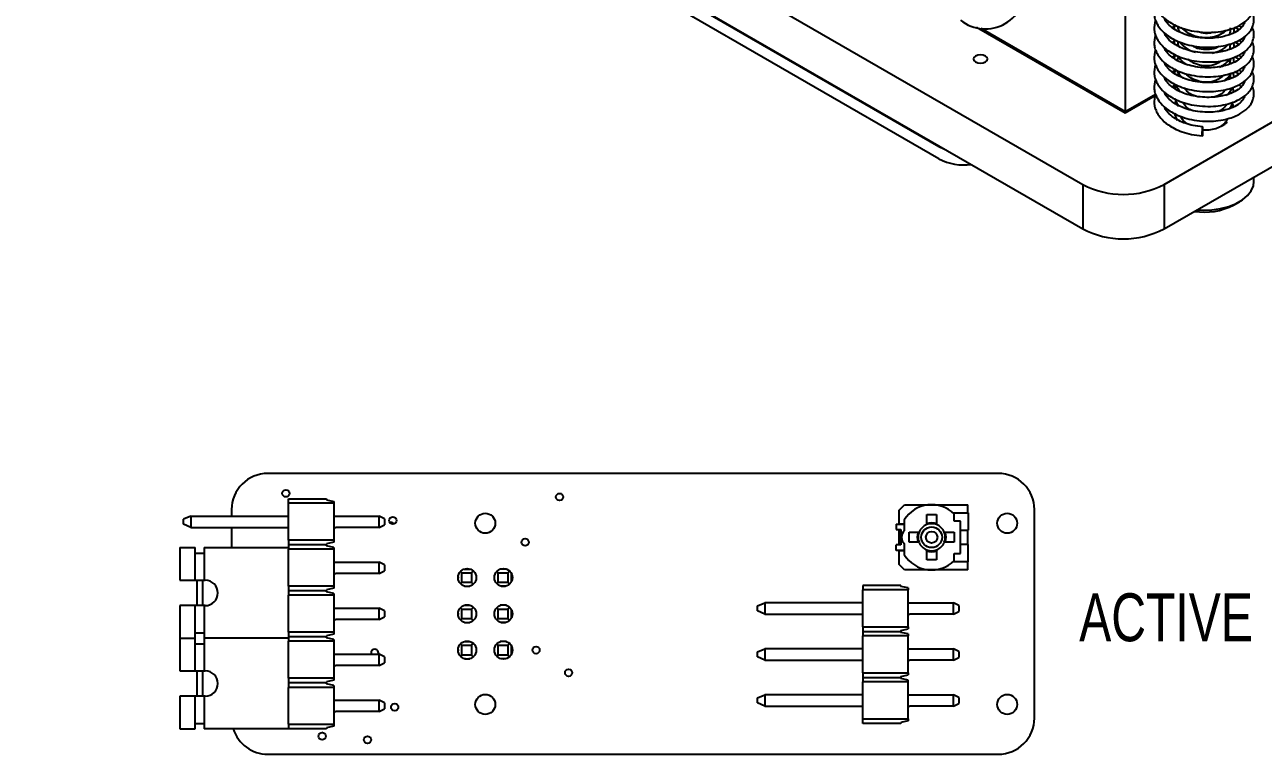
# Model space of a CAD drawing. Header units: millimetres. Extents: x 5 to 292, y 4 to 204.
# Drawn here: x 177.7 to 246, y 97.6 to 137.9 of the extents above; entities that cross this region are included whole.
import ezdxf

# ---------------------------------------------------------------- set-up
doc = ezdxf.new("R2010")
doc.units = ezdxf.units.MM
doc.layers.add('LAYER_1', color=179, linetype='Continuous')
doc.styles.add('SLDTEXTSTYLE0', font='TXT', dxfattribs={"width": 0.75})

msp = doc.modelspace()

# ---------------------------------------------------------------- linework, layer by layer
at = {"color": 7, "linetype": 'Continuous', "lineweight": 25}
for p, q in [((177.713, 162.778), (236.092, 129.077)), ((177.713, 160.329), (236.092, 126.627)), ((228.151, 131.152), (199.655, 147.603)), ((228.151, 130.499), (199.655, 146.949)), ((238.44, 141.684), (238.44, 133.11)), ((230.231, 137.767), (238.44, 133.028)), ((230.47, 137.711), (238.44, 133.11)), ((240.656, 137.323), (240.695, 137.377)), ((241.035, 137.738), (241.144, 137.822)), ((244.705, 137.857), (244.838, 137.742)), ((240.756, 137.322), (240.693, 137.27)), ((241.035, 136.922), (241.201, 137.049)), ((244.229, 136.826), (244.182, 136.528)), ((244.705, 137.04), (244.838, 136.925)), ((240.656, 136.506), (240.695, 136.56)), ((240.756, 136.506), (240.693, 136.454)), ((241.035, 136.105), (241.201, 136.233)), ((244.238, 135.928), (244.238, 136.022)), ((244.705, 136.224), (244.838, 136.109)), ((240.656, 135.69), (240.695, 135.744)), ((240.756, 135.689), (240.693, 135.637)), ((241.035, 135.289), (241.201, 135.416)), ((241.198, 135.413), (241.143, 135.198)), ((244.229, 135.928), (244.196, 135.716)), ((244.705, 135.407), (244.838, 135.292)), ((240.656, 134.873), (240.695, 134.927)), ((240.756, 134.873), (240.693, 134.821)), ((241.359, 135.076), (241.361, 135.193)), ((244.229, 135.03), (244.209, 134.904)), ((244.238, 135.029), (244.238, 135.14)), ((238.44, 133.11), (240.102, 134.07)), ((238.44, 133.028), (240.094, 133.984)), ((240.575, 129.077), (249.527, 134.245)), ((240.656, 134.057), (240.695, 134.11)), ((241.035, 134.472), (241.201, 134.599)), ((244.238, 134.131), (244.238, 134.242)), ((244.705, 134.591), (244.838, 134.476)), ((238.44, 133.11), (238.44, 133.028)), ((244.4, 132.779), (244.408, 132.809)), ((240.575, 126.627), (249.527, 131.795)), ((245.538, 129.252), (245.538, 129.493)), ((236.092, 129.077), (236.092, 126.627)), ((240.575, 129.077), (240.575, 126.627)), ((244.415, 127.946), (244.733, 128.13)), ((231.424, 113.131), (191.124, 113.131)), ((192.271, 111.733), (194.371, 111.733)), ((192.271, 111.483), (192.271, 111.733)), ((194.771, 111.483), (192.271, 111.483)), ((192.271, 109.443), (192.271, 111.483)), ((194.371, 111.733), (194.371, 111.679)), ((194.371, 111.679), (194.771, 111.59)), ((194.771, 111.59), (194.771, 111.483)), ((194.771, 111.483), (194.771, 109.443)), ((225.954, 111.106), (226.254, 111.406)), ((226.254, 111.406), (229.704, 111.406)), ((229.704, 111.406), (229.754, 111.406)), ((229.754, 110.956), (229.754, 111.406)), ((186.871, 110.778), (186.471, 110.598)), ((186.871, 110.778), (186.871, 110.148)), ((186.871, 110.778), (192.271, 110.778)), ((189.124, 111.131), (189.124, 110.778)), ((194.771, 110.778), (194.87, 110.778)), ((194.87, 110.778), (195.511, 110.778)), ((195.511, 110.778), (195.821, 110.778)), ((195.821, 110.778), (196.221, 110.778)), ((196.221, 110.778), (197.271, 110.778)), ((197.271, 110.148), (197.271, 110.778)), ((197.571, 110.628), (197.271, 110.778)), ((225.954, 110.356), (225.954, 111.106)), ((227.479, 110.856), (228.029, 110.856)), ((227.479, 110.41), (227.479, 110.856)), ((228.029, 110.856), (228.029, 110.41)), ((228.944, 110.956), (229.728, 110.956)), ((229.004, 110.501), (229.004, 110.901)), ((229.728, 110.956), (229.766, 110.956)), ((229.766, 110.956), (229.766, 110.006)), ((233.424, 99.631), (233.424, 111.131)), ((186.471, 110.328), (186.471, 110.598)), ((186.871, 110.148), (186.471, 110.328)), ((186.871, 110.148), (192.271, 110.148)), ((189.124, 110.148), (189.124, 109.033)), ((194.771, 110.148), (194.87, 110.148)), ((195.511, 110.148), (194.87, 110.148)), ((195.821, 110.148), (195.511, 110.148)), ((196.221, 110.148), (195.821, 110.148)), ((197.271, 110.148), (196.221, 110.148)), ((197.271, 110.148), (197.571, 110.298)), ((197.571, 110.628), (197.571, 110.298)), ((225.804, 110.336), (225.804, 110.031)), ((225.804, 110.336), (226.239, 110.336)), ((225.804, 110.031), (226.054, 110.031)), ((225.954, 110.356), (226.239, 110.356)), ((225.954, 110.026), (226.054, 110.026)), ((225.954, 109.186), (225.954, 110.026)), ((226.054, 110.031), (226.054, 110.026)), ((226.054, 110.026), (226.054, 109.186)), ((226.239, 110.578), (226.239, 109.958)), ((229.354, 110.501), (229.004, 110.501)), ((229.354, 108.711), (229.354, 110.501)), ((194.771, 109.443), (192.271, 109.443)), ((192.271, 109.443), (192.271, 109.193)), ((194.771, 109.443), (194.771, 109.335)), ((226.504, 109.331), (226.504, 109.881)), ((226.504, 109.881), (226.949, 109.881)), ((228.558, 109.881), (229.004, 109.881)), ((229.004, 109.881), (229.004, 109.331)), ((229.354, 110.006), (229.728, 110.006)), ((229.728, 110.006), (229.766, 110.006)), ((229.754, 109.206), (229.754, 110.006)), ((186.271, 109.033), (186.271, 107.233)), ((186.271, 109.033), (187.121, 109.033)), ((187.121, 107.233), (187.121, 109.033)), ((187.121, 108.733), (187.621, 108.733)), ((187.621, 109.033), (192.271, 109.033)), ((187.621, 109.033), (187.621, 107.233)), ((194.371, 109.193), (192.271, 109.193)), ((192.271, 109.193), (192.271, 109.033)), ((192.271, 109.033), (192.271, 108.943)), ((194.771, 108.943), (192.271, 108.943)), ((192.271, 106.903), (192.271, 108.943)), ((194.771, 109.335), (194.371, 109.246)), ((194.371, 109.193), (194.371, 109.246)), ((194.371, 109.139), (194.371, 109.193)), ((194.771, 109.05), (194.371, 109.139)), ((194.771, 109.05), (194.771, 108.943)), ((194.771, 108.943), (194.771, 106.903)), ((225.804, 108.876), (225.804, 109.181)), ((226.054, 109.181), (225.804, 109.181)), ((226.239, 108.876), (225.804, 108.876)), ((226.054, 109.186), (225.954, 109.186)), ((225.954, 108.106), (225.954, 108.856)), ((226.239, 108.856), (225.954, 108.856)), ((226.054, 109.186), (226.054, 109.181)), ((226.239, 109.254), (226.239, 108.634)), ((226.949, 109.331), (226.504, 109.331)), ((227.479, 108.356), (227.479, 108.802)), ((228.029, 108.802), (228.029, 108.356)), ((229.004, 109.331), (228.558, 109.331)), ((229.004, 108.711), (229.354, 108.711)), ((229.004, 108.311), (229.004, 108.711)), ((229.728, 109.206), (229.354, 109.206)), ((229.766, 109.206), (229.728, 109.206)), ((229.766, 108.256), (229.766, 109.206)), ((194.771, 108.238), (194.87, 108.238)), ((194.87, 108.238), (195.511, 108.238)), ((195.511, 108.238), (195.821, 108.238)), ((195.821, 108.238), (196.221, 108.238)), ((196.221, 108.238), (197.271, 108.238)), ((197.271, 107.608), (197.271, 108.238)), ((197.571, 108.088), (197.271, 108.238)), ((197.571, 108.088), (197.571, 107.758)), ((226.254, 107.806), (225.954, 108.106)), ((228.029, 108.356), (227.479, 108.356)), ((229.728, 108.256), (228.944, 108.256)), ((229.766, 108.256), (229.728, 108.256)), ((229.754, 107.806), (229.754, 108.256)), ((194.771, 107.608), (194.87, 107.608)), ((195.511, 107.608), (194.87, 107.608)), ((195.821, 107.608), (195.511, 107.608)), ((196.221, 107.608), (195.821, 107.608)), ((197.271, 107.608), (196.221, 107.608)), ((197.271, 107.608), (197.571, 107.758)), ((201.625, 107.416), (201.625, 107.346)), ((201.756, 107.72), (201.83, 107.646)), ((201.83, 107.646), (202.37, 107.646)), ((201.83, 107.106), (201.83, 107.646)), ((201.953, 107.851), (202.295, 107.851)), ((202.37, 107.646), (202.468, 107.744)), ((202.37, 107.646), (202.37, 107.106)), ((203.756, 107.72), (203.83, 107.646)), ((203.83, 107.106), (203.83, 107.646)), ((203.83, 107.646), (204.37, 107.646)), ((204.295, 107.851), (203.953, 107.851)), ((204.468, 107.744), (204.37, 107.646)), ((204.37, 107.646), (204.37, 107.106)), ((204.575, 107.166), (204.575, 107.596)), ((229.704, 107.806), (226.254, 107.806)), ((229.754, 107.806), (229.704, 107.806)), ((186.271, 107.233), (187.121, 107.233)), ((187.121, 107.233), (187.621, 107.233)), ((187.221, 105.833), (187.221, 107.233)), ((187.521, 107.233), (187.521, 105.833)), ((187.621, 107.233), (187.671, 107.233)), ((192.271, 106.903), (192.271, 106.403)), ((194.771, 106.903), (192.271, 106.903)), ((194.371, 106.653), (192.271, 106.653)), ((194.771, 106.795), (194.371, 106.706)), ((194.371, 106.653), (194.371, 106.706)), ((194.371, 106.599), (194.371, 106.653)), ((194.771, 106.903), (194.771, 106.795)), ((201.761, 107.037), (201.83, 107.106)), ((202.37, 107.106), (201.83, 107.106)), ((201.985, 106.901), (202.263, 106.901)), ((202.463, 107.013), (202.37, 107.106)), ((203.761, 107.037), (203.83, 107.106)), ((204.37, 107.106), (203.83, 107.106)), ((204.263, 106.901), (203.985, 106.901)), ((204.37, 107.106), (204.463, 107.013)), ((226.051, 106.951), (223.951, 106.951)), ((223.951, 106.951), (223.951, 106.701)), ((223.951, 104.661), (223.951, 106.701)), ((226.451, 106.701), (223.951, 106.701)), ((226.051, 106.951), (226.051, 106.897)), ((226.451, 106.808), (226.051, 106.897)), ((226.451, 106.808), (226.451, 106.701)), ((226.451, 104.661), (226.451, 106.701)), ((194.771, 106.403), (192.271, 106.403)), ((192.271, 104.363), (192.271, 106.403)), ((194.771, 106.51), (194.371, 106.599)), ((194.771, 106.51), (194.771, 106.403)), ((194.771, 106.403), (194.771, 104.363)), ((218.151, 105.816), (218.551, 105.996)), ((218.551, 105.996), (218.551, 105.366)), ((223.951, 105.996), (218.551, 105.996)), ((226.451, 105.996), (226.55, 105.996)), ((226.55, 105.996), (227.19, 105.996)), ((227.19, 105.996), (227.5, 105.996)), ((227.5, 105.996), (227.901, 105.996)), ((227.901, 105.996), (228.951, 105.996)), ((228.951, 105.366), (228.951, 105.996)), ((229.251, 105.846), (228.951, 105.996)), ((186.271, 105.833), (186.271, 104.033)), ((187.121, 105.833), (186.271, 105.833)), ((187.121, 104.033), (187.121, 105.833)), ((187.621, 105.833), (187.121, 105.833)), ((187.621, 105.833), (187.621, 104.033)), ((187.671, 105.833), (187.621, 105.833)), ((194.771, 105.698), (194.87, 105.698)), ((194.87, 105.698), (195.511, 105.698)), ((195.511, 105.698), (195.821, 105.698)), ((195.821, 105.698), (196.221, 105.698)), ((196.221, 105.698), (197.271, 105.698)), ((197.271, 105.068), (197.271, 105.698)), ((197.571, 105.548), (197.271, 105.698)), ((197.571, 105.548), (197.571, 105.218)), ((201.625, 105.416), (201.625, 105.346)), ((201.756, 105.72), (201.83, 105.646)), ((201.83, 105.106), (201.83, 105.646)), ((201.83, 105.646), (202.37, 105.646)), ((201.953, 105.851), (202.295, 105.851)), ((202.37, 105.646), (202.468, 105.744)), ((202.37, 105.646), (202.37, 105.106)), ((203.756, 105.72), (203.83, 105.646)), ((203.83, 105.106), (203.83, 105.646)), ((203.83, 105.646), (204.37, 105.646)), ((204.295, 105.851), (203.953, 105.851)), ((204.468, 105.744), (204.37, 105.646)), ((204.37, 105.646), (204.37, 105.106)), ((204.575, 105.166), (204.575, 105.596)), ((218.151, 105.546), (218.151, 105.816)), ((218.551, 105.366), (218.151, 105.546)), ((218.551, 105.366), (223.951, 105.366)), ((226.451, 105.366), (226.55, 105.366)), ((227.19, 105.366), (226.55, 105.366)), ((227.5, 105.366), (227.19, 105.366)), ((227.901, 105.366), (227.5, 105.366)), ((228.951, 105.366), (227.901, 105.366)), ((228.951, 105.366), (229.251, 105.516)), ((229.251, 105.846), (229.251, 105.516)), ((194.771, 105.068), (194.87, 105.068)), ((195.511, 105.068), (194.87, 105.068)), ((195.821, 105.068), (195.511, 105.068)), ((196.221, 105.068), (195.821, 105.068)), ((197.271, 105.068), (196.221, 105.068)), ((197.271, 105.068), (197.571, 105.218)), ((201.761, 105.037), (201.83, 105.106)), ((202.37, 105.106), (201.83, 105.106)), ((201.985, 104.901), (202.263, 104.901)), ((202.463, 105.013), (202.37, 105.106)), ((203.761, 105.037), (203.83, 105.106)), ((204.37, 105.106), (203.83, 105.106)), ((204.263, 104.901), (203.985, 104.901)), ((204.37, 105.106), (204.463, 105.013)), ((223.951, 104.661), (226.451, 104.661)), ((223.951, 104.661), (223.951, 104.411)), ((226.451, 104.661), (226.451, 104.553)), ((186.271, 104.033), (187.121, 104.033)), ((186.271, 104.033), (186.271, 102.233)), ((187.121, 104.333), (187.621, 104.333)), ((187.121, 102.233), (187.121, 104.033)), ((192.271, 104.033), (187.621, 104.033)), ((187.621, 104.033), (187.621, 102.233)), ((192.271, 104.363), (192.271, 103.863)), ((194.771, 104.363), (192.271, 104.363)), ((194.371, 104.113), (192.271, 104.113)), ((194.771, 104.255), (194.371, 104.166)), ((194.371, 104.113), (194.371, 104.166)), ((194.371, 104.059), (194.371, 104.113)), ((194.771, 103.97), (194.371, 104.059)), ((194.771, 104.363), (194.771, 104.255)), ((194.771, 103.97), (194.771, 103.863)), ((223.951, 104.411), (226.051, 104.411)), ((223.951, 104.411), (223.951, 104.161)), ((223.951, 102.121), (223.951, 104.161)), ((226.451, 104.161), (223.951, 104.161)), ((226.051, 104.464), (226.451, 104.553)), ((226.051, 104.464), (226.051, 104.411)), ((226.051, 104.411), (226.051, 104.357)), ((226.451, 104.268), (226.051, 104.357)), ((226.451, 104.268), (226.451, 104.161)), ((226.451, 102.121), (226.451, 104.161)), ((187.121, 103.733), (187.621, 103.733)), ((194.771, 103.863), (192.271, 103.863)), ((192.271, 101.823), (192.271, 103.863)), ((194.771, 103.863), (194.771, 101.823)), ((201.625, 103.416), (201.625, 103.346)), ((201.756, 103.72), (201.83, 103.646)), ((201.83, 103.646), (202.37, 103.646)), ((201.83, 103.106), (201.83, 103.646)), ((201.953, 103.851), (202.295, 103.851)), ((202.37, 103.646), (202.468, 103.744)), ((202.37, 103.646), (202.37, 103.106)), ((203.756, 103.72), (203.83, 103.646)), ((203.83, 103.106), (203.83, 103.646)), ((203.83, 103.646), (204.37, 103.646)), ((204.295, 103.851), (203.953, 103.851)), ((204.468, 103.744), (204.37, 103.646)), ((204.37, 103.646), (204.37, 103.106)), ((204.575, 103.166), (204.575, 103.596)), ((218.151, 103.276), (218.551, 103.456)), ((218.151, 103.006), (218.151, 103.276)), ((218.551, 103.456), (218.551, 102.826)), ((223.951, 103.456), (218.551, 103.456)), ((226.451, 103.456), (226.55, 103.456)), ((226.55, 103.456), (227.19, 103.456)), ((227.19, 103.456), (227.5, 103.456)), ((227.5, 103.456), (227.901, 103.456)), ((227.901, 103.456), (228.951, 103.456)), ((228.951, 102.826), (228.951, 103.456)), ((229.251, 103.306), (228.951, 103.456)), ((229.251, 103.306), (229.251, 102.976)), ((194.771, 103.158), (194.87, 103.158)), ((194.771, 102.528), (194.87, 102.528)), ((194.87, 103.158), (195.511, 103.158)), ((195.511, 102.528), (194.87, 102.528)), ((195.511, 103.158), (195.821, 103.158)), ((195.821, 102.528), (195.511, 102.528)), ((195.821, 103.158), (196.221, 103.158)), ((196.221, 102.528), (195.821, 102.528)), ((196.221, 103.158), (197.271, 103.158)), ((197.271, 102.528), (196.221, 102.528)), ((197.271, 102.528), (197.271, 103.158)), ((197.571, 103.008), (197.271, 103.158)), ((197.271, 102.528), (197.571, 102.678)), ((197.571, 103.008), (197.571, 102.678)), ((201.761, 103.037), (201.83, 103.106)), ((202.37, 103.106), (201.83, 103.106)), ((201.985, 102.901), (202.263, 102.901)), ((202.463, 103.013), (202.37, 103.106)), ((203.761, 103.037), (203.83, 103.106)), ((204.37, 103.106), (203.83, 103.106)), ((204.263, 102.901), (203.985, 102.901)), ((204.37, 103.106), (204.463, 103.013)), ((218.551, 102.826), (218.151, 103.006)), ((218.551, 102.826), (223.951, 102.826)), ((226.451, 102.826), (226.55, 102.826)), ((227.19, 102.826), (226.55, 102.826)), ((227.5, 102.826), (227.19, 102.826)), ((227.901, 102.826), (227.5, 102.826)), ((228.951, 102.826), (227.901, 102.826)), ((228.951, 102.826), (229.251, 102.976)), ((186.271, 102.233), (187.121, 102.233)), ((187.121, 102.233), (187.621, 102.233)), ((187.221, 100.833), (187.221, 102.233)), ((187.521, 102.233), (187.521, 100.833)), ((187.621, 102.233), (187.671, 102.233)), ((192.271, 101.823), (192.271, 101.323)), ((194.771, 101.823), (192.271, 101.823)), ((194.771, 101.823), (194.771, 101.715)), ((223.951, 102.121), (226.451, 102.121)), ((223.951, 102.121), (223.951, 101.871)), ((223.951, 101.871), (226.051, 101.871)), ((223.951, 101.871), (223.951, 101.621)), ((226.051, 101.924), (226.451, 102.013)), ((226.051, 101.924), (226.051, 101.871)), ((226.051, 101.871), (226.051, 101.817)), ((226.451, 102.121), (226.451, 102.013)), ((194.371, 101.573), (192.271, 101.573)), ((194.771, 101.323), (192.271, 101.323)), ((192.271, 99.283), (192.271, 101.323)), ((194.771, 101.715), (194.371, 101.626)), ((194.371, 101.573), (194.371, 101.626)), ((194.371, 101.519), (194.371, 101.573)), ((194.771, 101.43), (194.371, 101.519)), ((194.771, 101.43), (194.771, 101.323)), ((194.771, 101.323), (194.771, 99.283)), ((223.951, 99.581), (223.951, 101.621)), ((226.451, 101.621), (223.951, 101.621)), ((226.451, 101.728), (226.051, 101.817)), ((226.451, 101.621), (226.451, 101.728)), ((226.451, 99.581), (226.451, 101.621)), ((186.271, 100.833), (186.271, 99.033)), ((187.121, 100.833), (186.271, 100.833)), ((187.121, 99.033), (187.121, 100.833)), ((187.621, 100.833), (187.121, 100.833)), ((187.621, 100.833), (187.621, 99.033)), ((187.671, 100.833), (187.621, 100.833)), ((194.771, 100.618), (194.87, 100.618)), ((194.87, 100.618), (195.511, 100.618)), ((195.511, 100.618), (195.821, 100.618)), ((195.821, 100.618), (196.221, 100.618)), ((196.221, 100.618), (197.271, 100.618)), ((197.271, 99.988), (197.271, 100.618)), ((197.571, 100.468), (197.271, 100.618)), ((197.571, 100.468), (197.571, 100.138)), ((218.151, 100.736), (218.551, 100.916)), ((218.151, 100.466), (218.151, 100.736)), ((218.551, 100.286), (218.151, 100.466)), ((218.551, 100.916), (218.551, 100.286)), ((223.951, 100.916), (218.551, 100.916)), ((226.451, 100.916), (226.55, 100.916)), ((226.55, 100.916), (227.19, 100.916)), ((227.19, 100.916), (227.5, 100.916)), ((227.5, 100.916), (227.901, 100.916)), ((227.901, 100.916), (228.951, 100.916)), ((228.951, 100.286), (228.951, 100.916)), ((229.251, 100.766), (228.951, 100.916)), ((229.251, 100.766), (229.251, 100.436)), ((194.771, 99.988), (194.87, 99.988)), ((195.511, 99.988), (194.87, 99.988)), ((195.821, 99.988), (195.511, 99.988)), ((196.221, 99.988), (195.821, 99.988)), ((197.271, 99.988), (196.221, 99.988)), ((197.271, 99.988), (197.571, 100.138)), ((218.551, 100.286), (223.951, 100.286)), ((226.451, 100.286), (226.55, 100.286)), ((227.19, 100.286), (226.55, 100.286)), ((227.5, 100.286), (227.19, 100.286)), ((227.901, 100.286), (227.5, 100.286)), ((228.951, 100.286), (227.901, 100.286)), ((228.951, 100.286), (229.251, 100.436)), ((187.121, 99.333), (187.621, 99.333)), ((192.271, 99.283), (192.271, 99.033)), ((192.271, 99.283), (194.771, 99.283)), ((194.771, 99.175), (194.371, 99.086)), ((194.771, 99.283), (194.771, 99.175)), ((223.951, 99.581), (226.451, 99.581)), ((223.951, 99.331), (223.951, 99.581)), ((226.051, 99.331), (223.951, 99.331)), ((226.451, 99.473), (226.051, 99.384)), ((226.051, 99.384), (226.051, 99.331)), ((226.451, 99.581), (226.451, 99.473)), ((186.271, 99.033), (187.121, 99.033)), ((192.271, 99.033), (187.621, 99.033)), ((194.371, 99.033), (192.271, 99.033)), ((194.146, 98.83), (194.121, 98.831)), ((194.371, 99.086), (194.371, 99.033)), ((191.124, 97.631), (231.424, 97.631))]:
    msp.add_line(p, q, dxfattribs=at)
at = {"color": 7, "linetype": 'Continuous', "lineweight": 25, "flags": 128}
for points in [[(241.143, 137.889), (241.137, 137.843), (241.135, 137.635)], [(244.438, 137.455), (244.445, 137.629), (244.438, 137.718)], [(241.156, 137.065), (241.137, 136.944), (241.131, 136.825)], [(244.445, 136.636), (244.445, 136.731), (244.426, 136.9)], [(230.725, 136.168), (230.599, 136.216), (230.449, 136.233), (230.3, 136.216), (230.174, 136.168), (230.089, 136.094), (230.059, 136.008), (230.089, 135.922), (230.174, 135.849), (230.3, 135.8), (230.449, 135.783), (230.599, 135.8), (230.725, 135.849), (230.81, 135.922), (230.839, 136.008), (230.81, 136.094), (230.725, 136.168)], [(241.174, 136.239), (241.137, 136.046), (241.134, 136.015)], [(244.446, 135.818), (244.445, 135.833), (244.408, 136.082)], [(241.28, 135.362), (241.433, 135.137), (241.621, 134.946)], [(243.869, 134.784), (244.092, 134.965), (244.278, 135.2)], [(244.441, 135), (244.388, 135.249), (244.385, 135.258)], [(241.226, 134.585), (241.213, 134.556), (241.156, 134.37)], [(244.43, 134.182), (244.388, 134.351), (244.36, 134.43)], [(241.224, 133.682), (241.213, 133.657), (241.173, 133.541)], [(241.187, 133.783), (241.25, 133.625), (241.383, 133.404)], [(244.167, 133.25), (244.293, 133.429), (244.374, 133.601)], [(244.414, 133.363), (244.388, 133.453), (244.353, 133.548)], [(241.163, 132.97), (241.25, 132.727), (241.299, 132.634)], [(242.705, 132.16), (242.704, 132.07), (242.702, 131.973), (242.699, 131.882), (242.696, 131.811), (242.693, 131.771), (242.69, 131.769), (242.688, 131.804), (242.687, 131.871), (242.688, 131.96), (242.69, 132.058), (242.693, 132.149), (242.696, 132.219), (242.699, 132.259), (242.702, 132.262), (242.704, 132.227), (242.705, 132.16)], [(228.581, 130.963), (228.454, 131.008), (228.151, 131.152)], [(242.399, 127.68), (242.727, 127.665), (243.219, 127.684), (243.697, 127.753), (244.146, 127.871), (244.551, 128.033), (244.899, 128.235), (245.18, 128.468), (245.384, 128.728), (245.505, 129.004), (245.538, 129.252)]]:
    msp.add_lwpolyline(points, dxfattribs=at)
at = {"color": 7, "linetype": 'Continuous', "lineweight": 25}
for centre, radius in [((192.124, 112.031), 0.2), ((207.224, 111.831), 0.2), ((198.024, 110.531), 0.2), ((203.124, 110.381), 0.55), ((231.924, 110.381), 0.55), ((227.754, 109.606), 0.572), ((205.324, 109.331), 0.2), ((227.754, 109.606), 0.318), ((202.124, 107.381), 0.5), ((204.124, 107.381), 0.5), ((202.124, 105.381), 0.5), ((204.124, 105.381), 0.5), ((202.124, 103.381), 0.5), ((204.124, 103.381), 0.5), ((205.924, 103.381), 0.2), ((207.724, 102.131), 0.2), ((203.124, 100.381), 0.55), ((231.924, 100.381), 0.55), ((198.124, 100.231), 0.2), ((194.124, 98.631), 0.2), ((196.624, 98.431), 0.2)]:
    msp.add_circle(centre, radius, dxfattribs=at)
for centre, radius, start, end in [((230.717, 139.857), 2.191, 231.28178, 8.72896), ((242.862, 139.122), 1.929, 225.59948, 277.93213), ((242.938, 138.889), 1.689, 276.44783, 308.19779), ((242.771, 138.072), 1.757, 220.40849, 255.11387), ((242.979, 137.901), 1.592, 279.46533, 315.87424), ((242.67, 137.059), 1.605, 214.72208, 240.02789), ((243.063, 136.887), 1.45, 293.05129, 322.81009), ((242.496, 135.122), 1.383, 202.9605, 222.07106), ((243.194, 134.965), 1.27, 310.22028, 333.39669), ((242.883, 133.968), 1.874, 264.54439, 309.62466), ((229.546, 133.158), 3.003, 242.32004, 277.47882), ((238.334, 133.379), 4.851, 242.48053, 297.51947), ((242.794, 131.081), 3.53, 261.12211, 297.34143), ((238.334, 130.93), 4.851, 242.48053, 297.51947), ((191.124, 111.131), 2, 90, 180), ((231.424, 111.131), 2, 0, 90), ((227.754, 109.606), 1.8, 46.01704, 147.30525), ((197.914, 110.226), 0.2, 34.33, 106.08369), ((227.754, 109.606), 0.75, 111.51019, 158.48981), ((227.754, 109.606), 0.8, 69.89449, 110.10551), ((227.754, 109.606), 0.75, 68.48981, 111.51019), ((227.754, 109.606), 0.75, 21.51019, 68.48981), ((226.594, 109.606), 0.5, 135.20376, 224.79624), ((227.754, 109.606), 0.8, 159.89449, 200.10551), ((227.754, 109.606), 0.75, 158.48981, 201.51019), ((227.754, 109.606), 0.75, 338.48981, 21.51019), ((227.754, 109.606), 0.8, 339.89449, 20.10551), ((227.754, 109.606), 0.75, 201.51019, 248.48981), ((227.754, 109.606), 0.75, 248.48981, 291.51019), ((227.754, 109.606), 0.8, 249.89449, 290.10551), ((227.754, 109.606), 0.75, 291.51019, 338.48981), ((227.754, 109.606), 1.8, 212.69475, 313.98296), ((187.671, 106.533), 0.7, 270, 90), ((197.024, 103.231), 0.2, 338.46486, 201.53514), ((187.671, 101.533), 0.7, 270, 90), ((231.424, 99.631), 2, 270, 0), ((191.124, 99.631), 2, 197.40999, 270)]:
    msp.add_arc(centre, radius, start, end, dxfattribs=at)
for points, knots in [([(241.222, 140.889), (241.133, 140.846), (240.809, 140.689), (240.386, 140.331), (240.066, 139.805), (240.01, 139.338), (240.084, 138.991), (240.198, 138.722), (240.414, 138.408), (240.745, 138.116), (241.159, 137.872), (241.587, 137.691), (242.108, 137.543), (242.492, 137.502), (242.691, 137.481)], [0, 0, 0, 0, 0.0484966, 0.1757211, 0.293853, 0.4096113, 0.4643485, 0.5156628, 0.5870711, 0.6909753, 0.7552621, 0.8290892, 0.9113604, 1, 1, 1, 1]), ([(240.104, 138.964), (240.065, 138.785), (240.006, 138.519), (240.085, 138.174), (240.198, 137.906), (240.415, 137.591), (240.745, 137.299), (241.159, 137.055), (241.587, 136.875), (242.108, 136.727), (242.492, 136.686), (242.691, 136.665)], [0, 0, 0, 0, 0.161019, 0.238804, 0.311725, 0.413201, 0.560856, 0.652211, 0.757125, 0.874037, 1, 1, 1, 1]), ([(242.691, 137.481), (242.894, 137.475), (243.285, 137.464), (243.824, 137.537), (244.269, 137.652), (244.703, 137.829), (245.056, 138.054), (245.301, 138.307), (245.445, 138.541), (245.531, 138.787), (245.533, 139.061), (245.514, 139.265), (245.444, 139.356), (245.437, 139.365)], [0, 0, 0, 0, 0.122359, 0.235439, 0.336387, 0.423773, 0.564223, 0.65864, 0.730648, 0.81155, 0.899383, 0.989559, 1, 1, 1, 1]), ([(240.104, 138.147), (240.065, 137.968), (240.006, 137.702), (240.085, 137.357), (240.198, 137.089), (240.415, 136.775), (240.745, 136.483), (241.159, 136.239), (241.587, 136.058), (242.108, 135.91), (242.492, 135.869), (242.691, 135.848)], [0, 0, 0, 0, 0.161019, 0.238804, 0.311725, 0.413201, 0.560856, 0.652211, 0.757125, 0.874037, 1, 1, 1, 1]), ([(245.016, 138.055), (245.016, 138.045), (245.018, 137.997), (244.968, 137.903), (244.869, 137.754), (244.652, 137.56), (244.335, 137.39), (243.965, 137.266), (243.601, 137.189), (243.171, 137.148), (242.688, 137.155), (242.2, 137.222), (241.76, 137.343), (241.405, 137.492), (241.066, 137.685), (240.808, 137.914), (240.639, 138.127), (240.616, 138.235), (240.609, 138.27)], [0, 0, 0, 0, 0.012988, 0.058613, 0.108786, 0.181033, 0.274952, 0.331325, 0.394648, 0.464132, 0.538388, 0.618195, 0.691638, 0.757107, 0.813845, 0.90478, 0.970059, 1, 1, 1, 1]), ([(242.691, 136.665), (242.894, 136.659), (243.285, 136.647), (243.824, 136.72), (244.269, 136.836), (244.703, 137.013), (245.056, 137.237), (245.301, 137.491), (245.445, 137.725), (245.531, 137.97), (245.533, 138.245), (245.514, 138.448), (245.444, 138.539), (245.437, 138.549)], [0, 0, 0, 0, 0.122359, 0.235439, 0.336387, 0.423773, 0.564223, 0.65864, 0.730648, 0.81155, 0.899383, 0.989559, 1, 1, 1, 1]), ([(245.016, 137.239), (245.016, 137.228), (245.018, 137.18), (244.968, 137.087), (244.869, 136.937), (244.652, 136.744), (244.335, 136.573), (243.965, 136.449), (243.601, 136.373), (243.171, 136.331), (242.688, 136.339), (242.2, 136.406), (241.76, 136.527), (241.405, 136.675), (241.066, 136.869), (240.808, 137.097), (240.639, 137.31), (240.616, 137.419), (240.609, 137.453)], [0, 0, 0, 0, 0.012988, 0.058613, 0.108786, 0.181033, 0.274952, 0.331325, 0.394648, 0.464132, 0.538388, 0.618195, 0.691638, 0.757107, 0.813845, 0.90478, 0.97006, 1, 1, 1, 1]), ([(241.444, 137.484), (241.405, 137.555), (241.347, 137.659), (241.356, 137.765), (241.359, 137.798)], [0, 0, 0, 0, 0.685881, 1, 1, 1, 1]), ([(243.263, 137.48), (243.207, 137.461), (243.015, 137.396), (242.704, 137.413), (242.486, 137.491), (242.406, 137.52)], [0, 0, 0, 0, 0.20805, 0.711814, 1, 1, 1, 1]), ([(242.691, 135.848), (242.894, 135.842), (243.285, 135.831), (243.824, 135.904), (244.269, 136.019), (244.703, 136.196), (245.056, 136.421), (245.301, 136.674), (245.445, 136.908), (245.531, 137.154), (245.533, 137.428), (245.514, 137.632), (245.444, 137.723), (245.437, 137.732)], [0, 0, 0, 0, 0.122359, 0.235439, 0.336387, 0.423773, 0.564223, 0.65864, 0.730648, 0.81155, 0.899383, 0.989559, 1, 1, 1, 1]), ([(244.229, 137.725), (244.234, 137.593), (244.239, 137.458), (244.167, 137.342), (244.165, 137.339)], [0, 0, 0, 0, 0.976372, 1, 1, 1, 1]), ([(244.71, 137.628), (244.678, 137.646), (244.604, 137.69), (244.516, 137.722), (244.465, 137.741)], [0, 0, 0, 0, 0.428774, 1, 1, 1, 1]), ([(240.104, 137.331), (240.065, 137.152), (240.006, 136.886), (240.085, 136.541), (240.198, 136.272), (240.415, 135.958), (240.745, 135.666), (241.159, 135.422), (241.587, 135.241), (242.108, 135.093), (242.492, 135.053), (242.691, 135.031)], [0, 0, 0, 0, 0.161019, 0.238804, 0.311725, 0.413201, 0.560856, 0.652211, 0.757125, 0.874037, 1, 1, 1, 1]), ([(241.404, 136.684), (241.385, 136.723), (241.336, 136.823), (241.352, 136.926), (241.361, 136.989)], [0, 0, 0, 0, 0.383969, 1, 1, 1, 1]), ([(243.591, 136.701), (243.575, 136.689), (243.443, 136.585), (243.103, 136.514), (242.65, 136.526), (242.311, 136.618), (242.161, 136.719), (242.129, 136.741)], [0, 0, 0, 0, 0.043089, 0.353588, 0.639146, 0.923966, 1, 1, 1, 1]), ([(242.691, 135.031), (242.894, 135.026), (243.285, 135.014), (243.824, 135.087), (244.269, 135.203), (244.703, 135.38), (245.056, 135.604), (245.301, 135.858), (245.445, 136.091), (245.531, 136.337), (245.533, 136.612), (245.514, 136.815), (245.444, 136.906), (245.437, 136.916)], [0, 0, 0, 0, 0.122359, 0.235439, 0.336387, 0.423773, 0.564223, 0.65864, 0.730648, 0.81155, 0.899383, 0.989559, 1, 1, 1, 1]), ([(244.71, 136.811), (244.678, 136.83), (244.604, 136.874), (244.516, 136.906), (244.465, 136.924)], [0, 0, 0, 0, 0.428774, 1, 1, 1, 1]), ([(240.104, 136.514), (240.065, 136.335), (240.006, 136.069), (240.085, 135.724), (240.198, 135.456), (240.415, 135.142), (240.745, 134.85), (241.159, 134.606), (241.587, 134.425), (242.108, 134.277), (242.492, 134.236), (242.691, 134.215)], [0, 0, 0, 0, 0.161019, 0.238804, 0.311725, 0.413201, 0.560856, 0.652211, 0.757125, 0.874037, 1, 1, 1, 1]), ([(245.016, 136.422), (245.016, 136.412), (245.018, 136.364), (244.968, 136.27), (244.869, 136.12), (244.652, 135.927), (244.335, 135.757), (243.965, 135.633), (243.601, 135.556), (243.171, 135.515), (242.688, 135.522), (242.2, 135.589), (241.76, 135.71), (241.405, 135.859), (241.066, 136.052), (240.808, 136.281), (240.639, 136.494), (240.616, 136.602), (240.609, 136.637)], [0, 0, 0, 0, 0.012988, 0.058613, 0.108786, 0.181033, 0.274952, 0.331325, 0.394648, 0.464132, 0.538388, 0.618195, 0.691638, 0.757107, 0.813845, 0.90478, 0.970059, 1, 1, 1, 1]), ([(241.362, 135.891), (241.36, 135.895), (241.332, 135.96), (241.347, 136.028), (241.361, 136.091)], [0, 0, 0, 0, 0.056759, 1, 1, 1, 1]), ([(242.691, 134.215), (242.894, 134.209), (243.285, 134.198), (243.824, 134.271), (244.269, 134.386), (244.703, 134.563), (245.056, 134.788), (245.301, 135.041), (245.445, 135.275), (245.531, 135.521), (245.533, 135.795), (245.514, 135.999), (245.444, 136.09), (245.437, 136.099)], [0, 0, 0, 0, 0.122359, 0.235439, 0.336387, 0.423773, 0.564223, 0.65864, 0.730648, 0.81155, 0.899383, 0.989559, 1, 1, 1, 1]), ([(244.71, 135.995), (244.678, 136.013), (244.604, 136.057), (244.516, 136.089), (244.465, 136.108)], [0, 0, 0, 0, 0.428774, 1, 1, 1, 1]), ([(240.104, 135.698), (240.065, 135.519), (240.006, 135.253), (240.085, 134.908), (240.198, 134.639), (240.415, 134.325), (240.745, 134.033), (241.159, 133.789), (241.587, 133.608), (242.108, 133.46), (242.492, 133.42), (242.691, 133.398)], [0, 0, 0, 0, 0.161019, 0.238804, 0.311725, 0.413201, 0.560856, 0.652211, 0.757125, 0.874037, 1, 1, 1, 1]), ([(245.016, 135.606), (245.016, 135.595), (245.018, 135.547), (244.968, 135.454), (244.869, 135.304), (244.652, 135.111), (244.335, 134.94), (243.965, 134.816), (243.601, 134.739), (243.171, 134.698), (242.688, 134.706), (242.2, 134.773), (241.76, 134.894), (241.405, 135.042), (241.066, 135.236), (240.808, 135.464), (240.639, 135.677), (240.616, 135.786), (240.609, 135.82)], [0, 0, 0, 0, 0.012988, 0.058613, 0.108786, 0.181033, 0.274952, 0.331325, 0.394648, 0.464132, 0.538388, 0.618195, 0.691638, 0.757107, 0.813845, 0.90478, 0.97006, 1, 1, 1, 1]), ([(243.723, 135.902), (243.665, 135.853), (243.495, 135.711), (243.106, 135.613), (242.648, 135.626), (242.231, 135.753), (242.016, 135.908), (241.916, 135.979)], [0, 0, 0, 0, 0.123486, 0.365636, 0.588335, 0.810459, 1, 1, 1, 1]), ([(240.104, 134.881), (240.065, 134.702), (240.006, 134.436), (240.085, 134.091), (240.198, 133.823), (240.415, 133.509), (240.745, 133.217), (241.159, 132.973), (241.587, 132.792), (242.108, 132.644), (242.492, 132.603), (242.691, 132.582)], [0, 0, 0, 0, 0.161019, 0.238804, 0.311725, 0.413201, 0.560856, 0.652211, 0.757125, 0.874037, 1, 1, 1, 1]), ([(245.016, 134.789), (245.016, 134.778), (245.018, 134.731), (244.968, 134.637), (244.869, 134.487), (244.652, 134.294), (244.335, 134.123), (243.965, 134), (243.601, 133.923), (243.171, 133.882), (242.688, 133.889), (242.2, 133.956), (241.76, 134.077), (241.405, 134.226), (241.066, 134.419), (240.808, 134.647), (240.639, 134.861), (240.616, 134.969), (240.609, 135.003)], [0, 0, 0, 0, 0.012988, 0.058613, 0.108786, 0.181033, 0.274952, 0.331325, 0.394648, 0.464132, 0.538388, 0.618195, 0.691638, 0.757107, 0.813845, 0.90478, 0.970059, 1, 1, 1, 1]), ([(241.385, 135.249), (241.368, 135.244), (241.343, 135.236), (241.322, 135.224), (241.315, 135.221)], [0, 0, 0, 0, 0.683403, 1, 1, 1, 1]), ([(243.86, 135.106), (243.76, 135.019), (243.549, 134.835), (243.109, 134.714), (242.644, 134.726), (242.211, 134.873), (241.908, 135.044), (241.795, 135.178), (241.776, 135.201)], [0, 0, 0, 0, 0.181753, 0.384738, 0.571418, 0.757615, 0.957353, 1, 1, 1, 1]), ([(242.691, 133.398), (242.894, 133.392), (243.285, 133.381), (243.824, 133.454), (244.269, 133.57), (244.703, 133.747), (245.056, 133.971), (245.301, 134.225), (245.445, 134.458), (245.531, 134.704), (245.533, 134.979), (245.514, 135.182), (245.444, 135.273), (245.437, 135.282)], [0, 0, 0, 0, 0.122359, 0.235439, 0.336387, 0.423773, 0.564223, 0.65864, 0.730648, 0.81155, 0.899383, 0.989559, 1, 1, 1, 1]), ([(244.71, 135.178), (244.678, 135.197), (244.604, 135.241), (244.516, 135.273), (244.465, 135.291)], [0, 0, 0, 0, 0.428774, 1, 1, 1, 1]), ([(240.105, 134.071), (240.065, 133.89), (240.006, 133.622), (240.085, 133.275), (240.198, 133.006), (240.415, 132.692), (240.745, 132.4), (241.159, 132.156), (241.587, 131.975), (242.108, 131.827), (242.492, 131.786), (242.691, 131.765)], [0, 0, 0, 0, 0.162663, 0.240296, 0.313074, 0.414351, 0.561717, 0.652893, 0.757601, 0.874284, 1, 1, 1, 1]), ([(242.701, 133.082), (242.529, 133.101), (242.2, 133.137), (241.76, 133.261), (241.405, 133.409), (241.066, 133.603), (240.808, 133.831), (240.639, 134.044), (240.616, 134.153), (240.609, 134.187)], [0, 0, 0, 0, 0.172889, 0.331988, 0.473816, 0.596729, 0.793723, 0.935139, 1, 1, 1, 1]), ([(242.338, 133.949), (242.3, 133.96), (242.11, 134.016), (241.87, 134.179), (241.73, 134.35), (241.681, 134.411)], [0, 0, 0, 0, 0.138029, 0.696121, 1, 1, 1, 1]), ([(242.691, 132.582), (242.894, 132.576), (243.285, 132.564), (243.824, 132.638), (244.269, 132.753), (244.703, 132.93), (245.056, 133.155), (245.301, 133.408), (245.445, 133.642), (245.531, 133.888), (245.533, 134.162), (245.514, 134.366), (245.444, 134.456), (245.437, 134.466)], [0, 0, 0, 0, 0.122359, 0.235439, 0.336387, 0.423773, 0.564223, 0.65864, 0.730648, 0.81155, 0.899383, 0.989559, 1, 1, 1, 1]), ([(245.016, 133.973), (245.016, 133.962), (245.018, 133.914), (244.968, 133.82), (244.869, 133.671), (244.652, 133.478), (244.335, 133.307), (243.965, 133.183), (243.601, 133.107), (243.171, 133.063), (242.861, 133.075), (242.701, 133.082)], [0, 0, 0, 0, 0.024124, 0.108868, 0.202059, 0.336251, 0.510695, 0.615403, 0.733017, 0.862076, 1, 1, 1, 1]), ([(243.963, 134.317), (243.952, 134.297), (243.864, 134.148), (243.635, 133.984), (243.394, 133.923), (243.319, 133.904)], [0, 0, 0, 0, 0.094178, 0.716067, 1, 1, 1, 1]), ([(242.701, 132.265), (242.529, 132.284), (242.2, 132.321), (241.76, 132.445), (241.405, 132.592), (241.066, 132.786), (240.808, 133.014), (240.639, 133.228), (240.616, 133.336), (240.609, 133.37)], [0, 0, 0, 0, 0.172889, 0.331988, 0.473816, 0.596729, 0.793723, 0.935139, 1, 1, 1, 1]), ([(242.07, 133.186), (241.988, 133.232), (241.787, 133.347), (241.661, 133.519), (241.586, 133.62)], [0, 0, 0, 0, 0.4066604, 1, 1, 1, 1]), ([(244.023, 133.516), (243.994, 133.462), (243.906, 133.295), (243.723, 133.187), (243.599, 133.114)], [0, 0, 0, 0, 0.32217, 1, 1, 1, 1]), ([(241.847, 132.43), (241.844, 132.432), (241.7, 132.524), (241.572, 132.672), (241.514, 132.82), (241.508, 132.836)], [0, 0, 0, 0, 0.022052, 0.899432, 1, 1, 1, 1]), ([(244.083, 132.715), (244.04, 132.625), (243.966, 132.466), (243.804, 132.362), (243.734, 132.317)], [0, 0, 0, 0, 0.5676903, 1, 1, 1, 1]), ([(227.479, 110.304), (227.479, 110.305), (227.479, 110.307), (227.479, 110.324), (227.479, 110.348), (227.479, 110.379), (227.479, 110.4), (227.479, 110.41)], [0, 0, 0, 0, 0.197675, 0.395123, 0.598861, 0.815868, 1, 1, 1, 1]), ([(228.029, 110.41), (228.029, 110.398), (228.029, 110.373), (228.029, 110.339), (228.029, 110.315), (228.029, 110.305), (228.029, 110.304), (228.029, 110.304)], [0, 0, 0, 0, 0.231761, 0.463662, 0.690366, 0.903316, 1, 1, 1, 1]), ([(226.949, 109.881), (226.962, 109.881), (226.987, 109.881), (227.02, 109.881), (227.044, 109.881), (227.055, 109.881), (227.056, 109.881), (227.056, 109.881)], [0, 0, 0, 0, 0.23174, 0.46366, 0.690358, 0.903315, 1, 1, 1, 1]), ([(228.452, 109.881), (228.453, 109.881), (228.455, 109.881), (228.471, 109.881), (228.496, 109.881), (228.526, 109.881), (228.548, 109.881), (228.558, 109.881)], [0, 0, 0, 0, 0.197675, 0.395124, 0.59887, 0.815868, 1, 1, 1, 1]), ([(227.056, 109.331), (227.055, 109.331), (227.053, 109.331), (227.036, 109.331), (227.011, 109.331), (226.981, 109.331), (226.959, 109.331), (226.949, 109.331)], [0, 0, 0, 0, 0.197681, 0.39512, 0.598867, 0.815867, 1, 1, 1, 1]), ([(227.479, 108.802), (227.479, 108.814), (227.479, 108.839), (227.479, 108.872), (227.479, 108.896), (227.479, 108.907), (227.479, 108.908), (227.479, 108.908)], [0, 0, 0, 0, 0.231761, 0.463662, 0.690366, 0.903316, 1, 1, 1, 1]), ([(228.029, 108.908), (228.029, 108.907), (228.029, 108.905), (228.029, 108.888), (228.029, 108.863), (228.029, 108.833), (228.029, 108.812), (228.029, 108.802)], [0, 0, 0, 0, 0.197675, 0.395123, 0.598861, 0.815868, 1, 1, 1, 1]), ([(228.558, 109.331), (228.546, 109.331), (228.52, 109.331), (228.487, 109.331), (228.463, 109.331), (228.453, 109.331), (228.452, 109.331), (228.452, 109.331)], [0, 0, 0, 0, 0.231761, 0.463658, 0.690369, 0.903315, 1, 1, 1, 1])]:
    msp.add_open_spline(points, degree=3, knots=knots, dxfattribs=at)

# ---------------------------------------------------------------- texts
at = {"layer": 'LAYER_1', "insert": (235.896, 106.512), "char_height": 2.6458, "attachment_point": 1, "style": 'SLDTEXTSTYLE0'}
msp.add_mtext('ACTIVE', dxfattribs=at)

doc.saveas('drawing.dxf')
